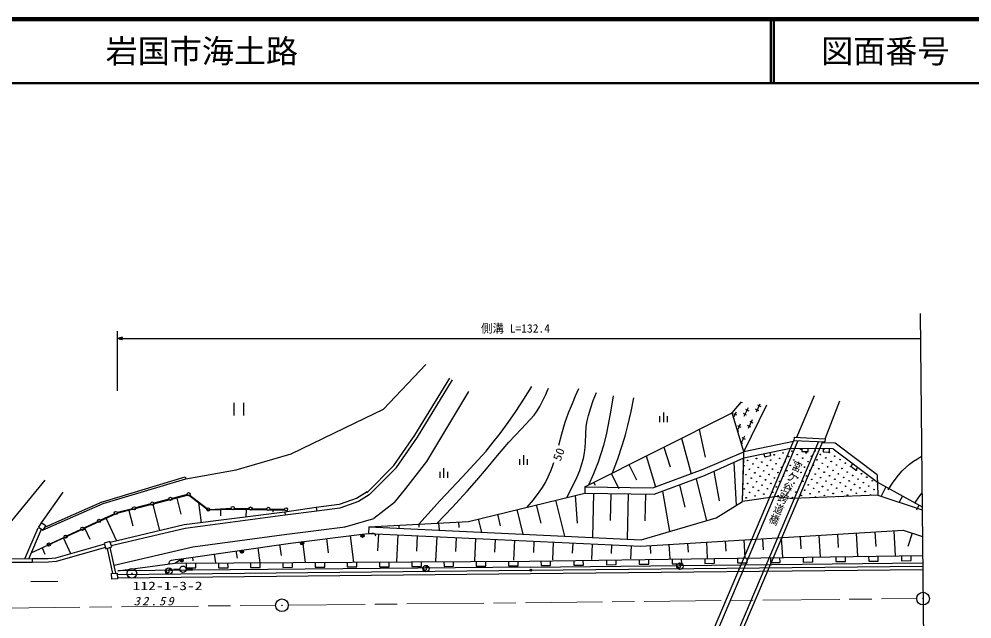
# Model space of a CAD drawing. Units: millimetres, scale not verified. Extents: x 40000 to 680000, y 20000 to 380000.
# Drawn here: x 391515 to 540133, y 286536 to 380000 of the extents above; entities that cross this region are included whole.
import ezdxf
from ezdxf.enums import TextEntityAlignment as Align

# ---------------------------------------------------------------- set-up
doc = ezdxf.new("R2010")
doc.units = ezdxf.units.MM
doc.header["$LTSCALE"] = 1000
doc.linetypes.add('CHAIN', pattern=[18.5, 12, -1.5, 3.5, -1.5])
for name, color, linetype, lineweight in [('M-BGD', 7, 'Continuous', 25), ('M-BMK', 2, 'CHAIN', 13), ('M-TTL', 2, 'Continuous', 140), ('M-TTL-LINE', 7, 'Continuous', 50)]:
    doc.layers.add(name, color=color, linetype=linetype, lineweight=lineweight)
doc.layers.add('M-BMK-SRVR', color=3, linetype='Continuous')
doc.layers.add('M-TTL-TXT', color=7, linetype='Continuous')
doc.styles.add('@ＭＳ ゴシック', font='')
doc.styles.add('ＭＳ ゴシック', font='')
doc.styles.get('@ＭＳ ゴシック').set_extended_font_data('@MS Gothic')
doc.styles.get('ＭＳ ゴシック').set_extended_font_data('MS Gothic')

# ---------------------------------------------------------------- blocks, each defined once
blk = doc.blocks.new('BUHIN25')
at = {"color": 7, "linetype": 'Continuous', "lineweight": 25}
blk.add_circle((0, 0), 498, dxfattribs=at)
blk = doc.blocks.new('BUHIN77')
at = {"color": 7, "linetype": 'Continuous', "lineweight": 25}
blk.add_circle((0, 0), 249, dxfattribs=at)
blk = doc.blocks.new('BUHIN78')
at = {"color": 7, "linetype": 'Continuous', "lineweight": 25}
blk.add_circle((0, 0), 249, dxfattribs=at)
blk = doc.blocks.new('BUHIN79')
at = {"color": 7, "linetype": 'Continuous', "lineweight": 25}
blk.add_circle((0, 0), 249, dxfattribs=at)
blk = doc.blocks.new('BUHIN82')
at = {"color": 7, "linetype": 'Continuous', "lineweight": 25}
blk.add_circle((0, 0), 249, dxfattribs=at)
blk = doc.blocks.new('BUHIN84')
at = {"color": 7, "linetype": 'Continuous', "lineweight": 25}
for radius in [249, 220, 191, 161, 132, 97.5, 67.5, 38.8, 7.5]:
    blk.add_circle((-65, -240), radius, dxfattribs=at)
blk = doc.blocks.new('BUHIN85')
at = {"color": 7, "linetype": 'Continuous', "lineweight": 25}
for radius in [249, 220, 191, 161, 132, 97.5, 67.5, 38.8, 7.5]:
    blk.add_circle((-70, -239), radius, dxfattribs=at)
blk = doc.blocks.new('BUHIN140')
at = {"color": 7, "linetype": 'Continuous', "lineweight": 25}
for centre, radius in [((0, 0), 150), ((0, 0), 131), ((0, 0), 112), ((0, 0), 93.8), ((0, 0), 75), ((0, 0), 56.2), ((-1, 0), 37.5), ((0, 0), 18.8)]:
    blk.add_circle(centre, radius, dxfattribs=at)
blk = doc.blocks.new('BUHIN4')
at = {"color": 7, "linetype": 'Continuous', "lineweight": 25}
blk.add_lwpolyline([(346, -90), (371, -57), (380, -17), (380, 37), (365, 113), (335, 173), (288, 220), (228, 241), (171, 232), (134, 223), (89, 193), (69, 154), (-33, -144), (-71, -182), (-129, -214), (-188, -221), (-238, -213), (-289, -187), (-326, -115), (-349, -3), (-351, 48), (-338, 99), (-309, 145), (-259, 191)], dxfattribs=at)
blk.add_circle((0, 0), 498, dxfattribs=at)
blk = doc.blocks.new('BUHIN151')
at = {"color": 7, "linetype": 'Continuous', "lineweight": 25}
blk.add_lwpolyline([(-690, 293), (-983, -398), (398, -983), (690, -293)], dxfattribs=at)
blk = doc.blocks.new('BUHIN152')
at = {"color": 7, "linetype": 'Continuous', "lineweight": 25}
blk.add_lwpolyline([(-693, 288), (-980, -405), (405, -980), (693, -288)], dxfattribs=at)
blk = doc.blocks.new('BUHIN207')
at = {"color": 7, "linetype": 'Continuous', "lineweight": 25}
for radius in [995, 30]:
    blk.add_circle((0, 0), radius, dxfattribs=at)
blk = doc.blocks.new('BUHIN208')
at = {"color": 3, "linetype": 'Continuous', "lineweight": 25}
for radius in [746, 22.5]:
    blk.add_circle((0, 0), radius, dxfattribs=at)
blk = doc.blocks.new('BUHIN213')
at = {"color": 7, "linetype": 'Continuous', "lineweight": 25}
for p, q in [((-490, 379), (-847, -448)), ((297, 689), (-297, -689)), ((612, -96), (255, -923))]:
    blk.add_line(p, q, dxfattribs=at)
blk = doc.blocks.new('BUHIN214')
at = {"color": 7, "linetype": 'Continuous', "lineweight": 25}
for p, q in [((-311, 1223), (-1103, -613)), ((306, -1221), (1099, 615))]:
    blk.add_line(p, q, dxfattribs=at)
blk = doc.blocks.new('BUHIN137')
at = {"color": 7, "linetype": 'Continuous', "lineweight": 25}
for points in [[(0, 0), (614, -469), (763, -125)], [(141, -61), (698, -158), (594, -399)], [(210, -91), (661, -173), (579, -362)], [(281, -121), (624, -187), (564, -325)], [(349, -151), (587, -202), (550, -288)]]:
    blk.add_lwpolyline(points, close=True, dxfattribs=at)
for points in [[(71, -30), (735, -143), (608, -436), (72, -31)], [(542, -234), (420, -181), (550, -217), (535, -251), (420, -181)]]:
    blk.add_lwpolyline(points, dxfattribs=at)

msp = doc.modelspace()

# ---------------------------------------------------------------- linework, layer by layer
at = {"layer": 'M-BGD'}
for p, q in [((532046, 334130), (533044, 238242)), ((406850, 322050), (406850, 331347)), ((406850, 330236), (532087, 330236)), ((448356, 319228), (454978, 326168)), ((453251, 315145), (458686, 324053)), ((453670, 314872), (459112, 323793)), ((455135, 311044), (461652, 321950)), ((512801, 314841), (515559, 321343)), ((502737, 318658), (504199, 320345)), ((503960, 320070), (503914, 319973)), ((504334, 320186), (504142, 320279)), ((504571, 312547), (508122, 319879)), ((507071, 320004), (506459, 318740)), ((506700, 319874), (507206, 319628)), ((517223, 314594), (519508, 320526)), ((443945, 317076), (448356, 319228)), ((479756, 307137), (502737, 318658)), ((504571, 312547), (502737, 318658)), ((502921, 318561), (503428, 318316)), ((503335, 318777), (502943, 317969)), ((504990, 318297), (504484, 318542)), ((505224, 319434), (504570, 318084)), ((504811, 319217), (505317, 318972)), ((506879, 318953), (506373, 319199)), ((433974, 312274), (443945, 317076)), ((503101, 317641), (503032, 317674)), ((503991, 316888), (503545, 315966)), ((503578, 316672), (504084, 316426)), ((505646, 316408), (505140, 316653)), ((505880, 317545), (505226, 316195)), ((505467, 317328), (505973, 317083)), ((449980, 310442), (453251, 315145)), ((497567, 316066), (498548, 311747)), ((503757, 315751), (503584, 315835)), ((450365, 310121), (453670, 314872)), ((492636, 267933), (512353, 314335)), ((512993, 314307), (493272, 267897)), ((494827, 314692), (496342, 309159)), ((516175, 314170), (496417, 267716)), ((516815, 314143), (497053, 267679)), ((504413, 313862), (504136, 313997)), ((504647, 314999), (504146, 313963)), ((504234, 314782), (504740, 314537)), ((512276, 314156), (504571, 312547)), ((512386, 314864), (512353, 314335)), ((512353, 314335), (517197, 314126)), ((512386, 314864), (517223, 314594)), ((518785, 313904), (516746, 313980)), ((517223, 314594), (517197, 314121)), ((525372, 308989), (518785, 313904)), ((425368, 309757), (433974, 312274)), ((492086, 313319), (493047, 310258)), ((498232, 309859), (504571, 312547)), ((504372, 304836), (504571, 312547)), ((504547, 311623), (511828, 313143)), ((511828, 313143), (516402, 313092)), ((518472, 313015), (516402, 313092)), ((518472, 313015), (525404, 307843)), ((451863, 306882), (455135, 311044)), ((489346, 311945), (490796, 307106)), ((498441, 308870), (504547, 311623)), ((502970, 310912), (503383, 304223)), ((504372, 304836), (504547, 311623)), ((417523, 308379), (425368, 309757)), ((445759, 306203), (449980, 310442)), ((446113, 305850), (450365, 310121)), ((483866, 309198), (485052, 306832)), ((486606, 310572), (487792, 308206)), ((490388, 306956), (498232, 309859)), ((499885, 309521), (500730, 304913)), ((388746, 299777), (395571, 308176)), ((404522, 304782), (417436, 308666)), ((404609, 304495), (417523, 308379)), ((417436, 308666), (417523, 308379)), ((481126, 307824), (481363, 307351)), ((490559, 305952), (498441, 308870)), ((497127, 308384), (498719, 301831)), ((525372, 308989), (525460, 305817)), ((525404, 307843), (532360, 303976)), ((398325, 306270), (394953, 301497)), ((445824, 306318), (444144, 305280)), ((450066, 304683), (451863, 306882)), ((479756, 307137), (479739, 306138)), ((479756, 307137), (490388, 306956)), ((491873, 306439), (492955, 300143)), ((494500, 307411), (495365, 303950)), ((526728, 307107), (525986, 305644)), ((395559, 300847), (404488, 304770)), ((417987, 305834), (406770, 302937)), ((414885, 305182), (412534, 304573)), ((417720, 305916), (415369, 305307)), ((416117, 305351), (416766, 302838)), ((417987, 305834), (420995, 303514)), ((418159, 305825), (420832, 303738)), ((419491, 304674), (419933, 301520)), ((444253, 305332), (441423, 304349)), ((444433, 304812), (441551, 303811)), ((446113, 305850), (444433, 304812)), ((450066, 304683), (446833, 302160)), ((461603, 301737), (479739, 306138)), ((475205, 305037), (476569, 299415)), ((478227, 305771), (478557, 301445)), ((479739, 306138), (490559, 305952)), ((481091, 306114), (480973, 299207)), ((483796, 306068), (483725, 301874)), ((486501, 306022), (486380, 298951)), ((489206, 305976), (489135, 301797)), ((500248, 302279), (504372, 304836)), ((509744, 305622), (504372, 304836)), ((509744, 305622), (512219, 305284)), ((525460, 305817), (512219, 305284)), ((525460, 305817), (532364, 303542)), ((529292, 305681), (528802, 304716)), ((395657, 300562), (404609, 304495)), ((409215, 303713), (406864, 303104)), ((408640, 303420), (409248, 301066)), ((412050, 304447), (409699, 303838)), ((412379, 304385), (413426, 300330)), ((432964, 303186), (417281, 301181)), ((420995, 303514), (424849, 303654)), ((421279, 303599), (424596, 303789)), ((422922, 303584), (422958, 302579)), ((424849, 303654), (433154, 303463)), ((425096, 303798), (427367, 303746)), ((426925, 303606), (426898, 302411)), ((427867, 303734), (430137, 303682)), ((430637, 303671), (432908, 303619)), ((431078, 303511), (431070, 303170)), ((437864, 303873), (432964, 303186)), ((432964, 303186), (433029, 302691)), ((437935, 303328), (433029, 302691)), ((441423, 304349), (437862, 303873)), ((437862, 303873), (437935, 303328)), ((441551, 303811), (437935, 303328)), ((469160, 303571), (470094, 299722)), ((472182, 304304), (472872, 301463)), ((531846, 304236), (531476, 303507)), ((406770, 302937), (393435, 296825)), ((403782, 301705), (401621, 300688)), ((406396, 302935), (404235, 301918)), ((405104, 302173), (406635, 298830)), ((433029, 302691), (417407, 300646)), ((442360, 300893), (446833, 302160)), ((446086, 300859), (461603, 301737)), ((463115, 302104), (463618, 300029)), ((466137, 302837), (466568, 301060)), ((488533, 298849), (500248, 302279)), ((392431, 295882), (394519, 300734)), ((393032, 295889), (395025, 300517)), ((394953, 301497), (394528, 300837)), ((394528, 300837), (395252, 300370)), ((395677, 301030), (394953, 301497)), ((395252, 300370), (395677, 301030)), ((395269, 300397), (395657, 300562)), ((401169, 300475), (399008, 299458)), ((401770, 300645), (402548, 298947)), ((417281, 301181), (405741, 298453)), ((417407, 300646), (405905, 297927)), ((433295, 299726), (442360, 300893)), ((442360, 300893), (442349, 300892)), ((446086, 300859), (446039, 299860)), ((446086, 300859), (488533, 298849)), ((447638, 300947), (447643, 300850)), ((450741, 301122), (450769, 300637)), ((453845, 301298), (453872, 300813)), ((456948, 301473), (457012, 300341)), ((460052, 301649), (460101, 300776)), ((488485, 297850), (529387, 300363)), ((527926, 300273), (528166, 296361)), ((529387, 300363), (532408, 299403)), ((398556, 299245), (396395, 298228)), ((398436, 299117), (399526, 296737)), ((418623, 297750), (433295, 299726)), ((439451, 299049), (439723, 296840)), ((443181, 299508), (443688, 295390)), ((445046, 299738), (446039, 299860)), ((446039, 299860), (488485, 297850)), ((447555, 299788), (447431, 297170)), ((450587, 299645), (450389, 295460)), ((453619, 299501), (453505, 297098)), ((456650, 299357), (456469, 295531)), ((459682, 299214), (459579, 297025)), ((462714, 299070), (462550, 295601)), ((465746, 298927), (465653, 296952)), ((468778, 298783), (468631, 295672)), ((504554, 298837), (504723, 296090)), ((507475, 299017), (507582, 297281)), ((510397, 299196), (510584, 296157)), ((513318, 299376), (513436, 297465)), ((516240, 299555), (516445, 296225)), ((519161, 299735), (519290, 297649)), ((522083, 299914), (522305, 296293)), ((525005, 300094), (525143, 297834)), ((530784, 299919), (530109, 297795)), ((395102, 297589), (395545, 296623)), ((404846, 298183), (397177, 296021)), ((405010, 297658), (397280, 295479)), ((405688, 298621), (404796, 298342)), ((404796, 298342), (405070, 297466)), ((405070, 297466), (405962, 297745)), ((405232, 297517), (406080, 293636)), ((405962, 297745), (405688, 298621)), ((406608, 293654), (405731, 297673)), ((406337, 294920), (418623, 297750)), ((428752, 297627), (429086, 295301)), ((432155, 298116), (432395, 296439)), ((435721, 298590), (436121, 295344)), ((471810, 298639), (471727, 296880)), ((474842, 298496), (474711, 295742)), ((477874, 298352), (477800, 296807)), ((480906, 298209), (480792, 295812)), ((483937, 298065), (483874, 296735)), ((486969, 297922), (486873, 295883)), ((489946, 297940), (490020, 296728)), ((492868, 298119), (493001, 295954)), ((495789, 298299), (495874, 296912)), ((498711, 298478), (498862, 296022)), ((501632, 298658), (501728, 297096)), ((393579, 295896), (390082, 295856)), ((393579, 295896), (393585, 295346)), ((396079, 295910), (393582, 295896)), ((397177, 296021), (396079, 295910)), ((415811, 295219), (416841, 295915)), ((415851, 295773), (416841, 295915)), ((418543, 296160), (418622, 295606)), ((421946, 296649), (422146, 295258)), ((425349, 297138), (425509, 296023)), ((471105, 295559), (532439, 296399)), ((393585, 295346), (390072, 295306)), ((396108, 295360), (393585, 295346)), ((397280, 295479), (396108, 295360)), ((406946, 294030), (415811, 295219)), ((471248, 294623), (406946, 294030)), ((415811, 295219), (471105, 295559)), ((417583, 294274), (418583, 294271)), ((471248, 294623), (532450, 295282)), ((471301, 294116), (532456, 294762)), ((405933, 293631), (406826, 293662)), ((405962, 292751), (405933, 293631)), ((406856, 292782), (405962, 292751)), ((406826, 293662), (406856, 292782)), ((406833, 293465), (471301, 294136)), ((406850, 292945), (471306, 293616)), ((416583, 294261), (415584, 294233)), ((471306, 293616), (532461, 294262)), ((397569, 292351), (393358, 292311))]:
    msp.add_line(p, q, dxfattribs=at)
for points in [[(453845, 301298), (457216, 304966), (460627, 308621), (462512, 310640), (464351, 312697), (465484, 314052), (466570, 315444), (467796, 317131), (468974, 318856), (470239, 320791), (471484, 322742)], [(456721, 301460), (459088, 303919), (461414, 306423), (462935, 308155), (464409, 309924), (466131, 312021), (467904, 314084), (469903, 316180), (471847, 318305), (472314, 318944), (472736, 319626), (473218, 320554), (473650, 321516), (473857, 322009), (474064, 322514)], [(475705, 313602), (476174, 315393), (476704, 317174), (477226, 318652), (477809, 320120), (478297, 321272), (478799, 322431)], [(476972, 305467), (477792, 307065), (478551, 308676), (478958, 309671), (479309, 310688), (479543, 311537), (479717, 312397), (479821, 313231), (479865, 314076), (479891, 315308), (479978, 316531), (480119, 317394), (480321, 318256), (480668, 319407), (481079, 320557), (481318, 321181), (481565, 321815)], [(480362, 307442), (481145, 309219), (481871, 311014), (482316, 312293), (482704, 313591), (483112, 315196), (483462, 316819), (483874, 319040), (484247, 321272)], [(484052, 309291), (484880, 311502), (485650, 313730), (486093, 315200), (486482, 316697), (486959, 318843), (487391, 321002)], [(507698, 312280), (507800, 311791), (508779, 311995), (508677, 312485)], [(513615, 313123), (513610, 312623), (514610, 312612), (514615, 313112)], [(516937, 313072), (516919, 312573), (517918, 312535), (517937, 313035)], [(470763, 303960), (471729, 305097), (472642, 306265), (473154, 307012), (473614, 307789), (474057, 308690), (474452, 309630), (474701, 310277), (474943, 310928)], [(521537, 310728), (521238, 310327), (522040, 309729), (522339, 310130)], [(527057, 306667), (527857, 307833), (528698, 308953), (529250, 309595), (529850, 310199), (530405, 310673), (530999, 311101), (531631, 311501), (532278, 311885)], [(531202, 304563), (531765, 305348), (532338, 306121)], [(416841, 295915), (433856, 298360), (445046, 299738)], [(446039, 299860), (446535, 299921), (446636, 299923), (446728, 299909), (446823, 299871), (446905, 299820), (446980, 299746), (447037, 299668), (447075, 299569), (447092, 299486)], [(414933, 295136), (414929, 295229), (414945, 295335), (414985, 295441), (415032, 295514), (415102, 295590), (415188, 295647), (415271, 295682), (415357, 295702), (415851, 295773)]]:
    msp.add_lwpolyline(points, dxfattribs=at)
for centre, radius in [((509292, 312102), 49.8), ((510676, 312391), 49.8), ((512061, 312680), 49.8), ((512897, 312133), 49.8), ((513445, 312969), 49.8), ((514282, 312422), 49.8), ((515666, 312711), 49.8), ((516503, 312163), 49.8), ((517051, 313000), 49.8), ((517887, 312452), 49.8), ((505139, 311235), 49.8), ((505976, 310688), 49.8), ((506523, 311524), 49.8), ((507360, 310977), 49.8), ((507908, 311813), 49.8), ((508744, 311266), 49.8), ((509581, 310718), 49.8), ((510129, 311555), 49.8), ((510965, 311007), 49.8), ((511513, 311844), 49.8), ((512350, 311296), 49.8), ((513186, 310748), 49.8), ((513734, 311585), 49.8), ((514571, 311037), 49.8), ((515118, 311874), 49.8), ((515955, 311326), 49.8), ((516792, 310779), 49.8), ((517340, 311615), 49.8), ((518176, 311068), 49.8), ((518724, 311904), 49.8), ((519561, 311357), 49.8), ((520397, 310809), 49.8), ((504591, 310399), 49.8), ((505428, 309851), 49.8), ((506265, 309303), 49.8), ((506812, 310140), 49.8), ((507649, 309592), 49.8), ((508197, 310429), 49.8), ((509033, 309881), 49.8), ((509870, 309334), 49.8), ((510418, 310170), 49.8), ((511254, 309623), 49.8), ((511802, 310459), 49.8), ((512639, 309912), 49.8), ((513475, 309364), 49.8), ((514023, 310201), 49.8), ((514860, 309653), 49.8), ((515407, 310490), 49.8), ((515696, 309105), 49.8), ((516244, 309942), 49.8), ((517081, 309394), 49.8), ((517628, 310231), 49.8), ((518465, 309683), 49.8), ((519013, 310520), 49.8), ((519302, 309135), 49.8), ((519850, 309972), 49.8), ((520686, 309424), 49.8), ((521234, 310261), 49.8), ((522071, 309713), 49.8), ((522907, 309166), 49.8), ((504880, 309014), 49.8), ((505169, 307630), 49.8), ((505717, 308467), 49.8), ((506554, 307919), 49.8), ((507101, 308756), 49.8), ((507938, 308208), 49.8), ((508486, 309045), 49.8), ((508775, 307660), 49.8), ((509322, 308497), 49.8), ((510159, 307949), 49.8), ((510707, 308786), 49.8), ((511543, 308238), 49.8), ((512091, 309075), 49.8), ((512380, 307691), 49.8), ((512928, 308527), 49.8), ((513764, 307980), 49.8), ((514312, 308816), 49.8), ((515149, 308269), 49.8), ((515985, 307721), 49.8), ((516533, 308557), 49.8), ((517370, 308010), 49.8), ((517917, 308846), 49.8), ((518754, 308299), 49.8), ((519591, 307751), 49.8), ((520139, 308588), 49.8), ((520975, 308040), 49.8), ((521523, 308877), 49.8), ((522360, 308329), 49.8), ((523196, 307781), 49.8), ((523744, 308618), 49.8), ((524581, 308070), 49.8), ((504621, 306793), 49.8), ((505458, 306246), 49.8), ((506006, 307082), 49.8), ((506842, 306535), 49.8), ((507390, 307371), 49.8), ((508227, 306824), 49.8), ((509064, 306276), 49.8), ((509611, 307113), 49.8), ((510448, 306565), 49.8), ((510996, 307402), 49.8), ((511832, 306854), 49.8), ((512669, 306306), 49.8), ((513217, 307143), 49.8), ((514053, 306595), 49.8), ((514601, 307432), 49.8), ((515438, 306884), 49.8), ((516274, 306336), 49.8), ((516822, 307173), 49.8), ((517659, 306625), 49.8), ((518206, 307462), 49.8), ((519043, 306914), 49.8), ((519880, 306367), 49.8), ((520428, 307203), 49.8), ((521264, 306656), 49.8), ((521812, 307492), 49.8), ((522101, 306108), 49.8), ((522649, 306945), 49.8), ((523485, 306397), 49.8), ((524033, 307234), 49.8), ((524870, 306686), 49.8), ((504910, 305409), 49.8), ((506295, 305698), 49.8), ((507679, 305987), 49.8), ((509900, 305728), 49.8), ((511285, 306017), 49.8), ((512121, 305470), 49.8), ((513506, 305758), 49.8), ((514890, 306047), 49.8), ((515727, 305500), 49.8), ((517111, 305789), 49.8), ((518495, 306078), 49.8), ((520716, 305819), 49.8), ((524322, 305849), 49.8), ((421029, 303585), 249), ((424846, 303804), 249)]:
    msp.add_circle(centre, radius, dxfattribs=at)
for centre, start, end in [((525417, 307523), 96.71239, 266.48371), ((508516, 305439), 11.6485, 184.98573), ((519332, 305530), 56.64712, 127.96573)]:
    msp.add_arc(centre, 49.8, start, end, dxfattribs=at)
at = {"layer": 'M-BMK'}
for p, q in [((333514, 287641), (431507, 288660)), ((433507, 288681), (531508, 289700))]:
    msp.add_line(p, q, dxfattribs=at)
at = {"layer": 'M-TTL'}
msp.add_line((680000, 380000), (40000, 380000), dxfattribs=at)
at = {"layer": 'M-TTL-LINE'}
for p, q in [((508747, 380000), (508747, 370000)), ((509247, 380000), (509247, 370000)), ((40000, 370000), (680000, 370000))]:
    msp.add_line(p, q, dxfattribs=at)

# ---------------------------------------------------------------- block references
at = {"layer": 'M-BGD', "rotation": 23.33334}
for name, p in [('BUHIN137', (406850, 330236)), ('BUHIN214', (425802, 319214)), ('BUHIN213', (492019, 317951)), ('BUHIN213', (470187, 311275)), ('BUHIN213', (457738, 309290)), ('BUHIN77', (417962, 305979)), ('BUHIN78', (417962, 305979)), ('BUHIN77', (412292, 304510)), ('BUHIN77', (415127, 305244)), ('BUHIN77', (406622, 303041)), ('BUHIN79', (406622, 303041)), ('BUHIN77', (409457, 303776)), ('BUHIN78', (421029, 303585)), ('BUHIN82', (427617, 303740)), ('BUHIN82', (430387, 303676)), ('BUHIN82', (433158, 303613)), ('BUHIN79', (404009, 301812)), ('BUHIN79', (401395, 300582)), ('BUHIN79', (398782, 299352)), ('BUHIN85', (445046, 299738)), ('BUHIN79', (396169, 298122)), ('BUHIN84', (426233, 297265)), ('BUHIN85', (435629, 298578)), ('BUHIN84', (416841, 295915)), ('BUHIN151', (418325, 295234)), ('BUHIN151', (423351, 295265)), ('BUHIN151', (428378, 295296)), ('BUHIN151', (433405, 295327)), ('BUHIN151', (438431, 295358)), ('BUHIN151', (443458, 295389)), ('BUHIN151', (448485, 295420)), ('BUHIN151', (453511, 295451)), ('BUHIN151', (458538, 295482)), ('BUHIN151', (463565, 295513)), ('BUHIN151', (468592, 295544)), ('BUHIN152', (473660, 295594)), ('BUHIN152', (478772, 295664)), ('BUHIN152', (483883, 295734)), ('BUHIN152', (488994, 295804)), ('BUHIN152', (494105, 295874)), ('BUHIN152', (499216, 295944)), ('BUHIN152', (504327, 296014)), ('BUHIN152', (509439, 296084)), ('BUHIN152', (514550, 296154)), ('BUHIN152', (519661, 296224)), ('BUHIN152', (524772, 296294)), ('BUHIN152', (529883, 296364)), ('BUHIN4', (414871, 293979)), ('BUHIN25', (417083, 294275)), ('BUHIN4', (454978, 294376)), ('BUHIN140', (471335, 294144)), ('BUHIN4', (494590, 294760)), ('BUHIN207', (432507, 288670)), ('BUHIN207', (532508, 289710))]:
    msp.add_blockref(name, p, dxfattribs=at)
at = {"layer": 'M-BMK-SRVR', "rotation": 23.33334}
msp.add_blockref('BUHIN208', (409115, 293643), dxfattribs=at)

# ---------------------------------------------------------------- texts
at = {"layer": 'M-BGD', "style": 'ＭＳ ゴシック'}
msp.add_text('側溝 L=132.4', height=1320, dxfattribs=at).set_placement((463544, 330744), align=Align.BOTTOM_LEFT)
at = {"layer": 'M-BGD'}
for s, height, rotation, style, width, p in [('50', 1320, 68.8, 'ＭＳ ゴシック', 1.1, (476324, 310874)), ('宮ケ谷跨道橋', 1100, 246.8, '@ＭＳ ゴシック', 1.2, (512360, 311492))]:
    msp.add_text(s, height=height, rotation=rotation, dxfattribs=dict(at, style=style, width=width)).set_placement(p, align=Align.BOTTOM_LEFT)
at = {"layer": 'M-BMK-SRVR', "style": 'ＭＳ ゴシック', "width": 1.35}
msp.add_text('112-1-3-2', height=1320, dxfattribs=at).set_placement((409221, 290631), align=Align.BOTTOM_LEFT)
at = {"layer": 'M-BMK-SRVR', "insert": (409379, 288632), "char_height": 1320, "attachment_point": 7, "style": 'ＭＳ ゴシック'}
msp.add_mtext('\\T1.33;\\W1.1;\\Q15;32.59', dxfattribs=at)
at = {"layer": 'M-TTL-TXT', "style": 'ＭＳ ゴシック'}
msp.add_text('岩国市海土路', height=3666, dxfattribs=at).set_placement((405024, 375000), align=Align.MIDDLE_LEFT)
msp.add_text('図面番号', height=3666, dxfattribs=at).set_placement((526622, 375000), align=Align.MIDDLE_CENTER)

doc.saveas('drawing.dxf')
